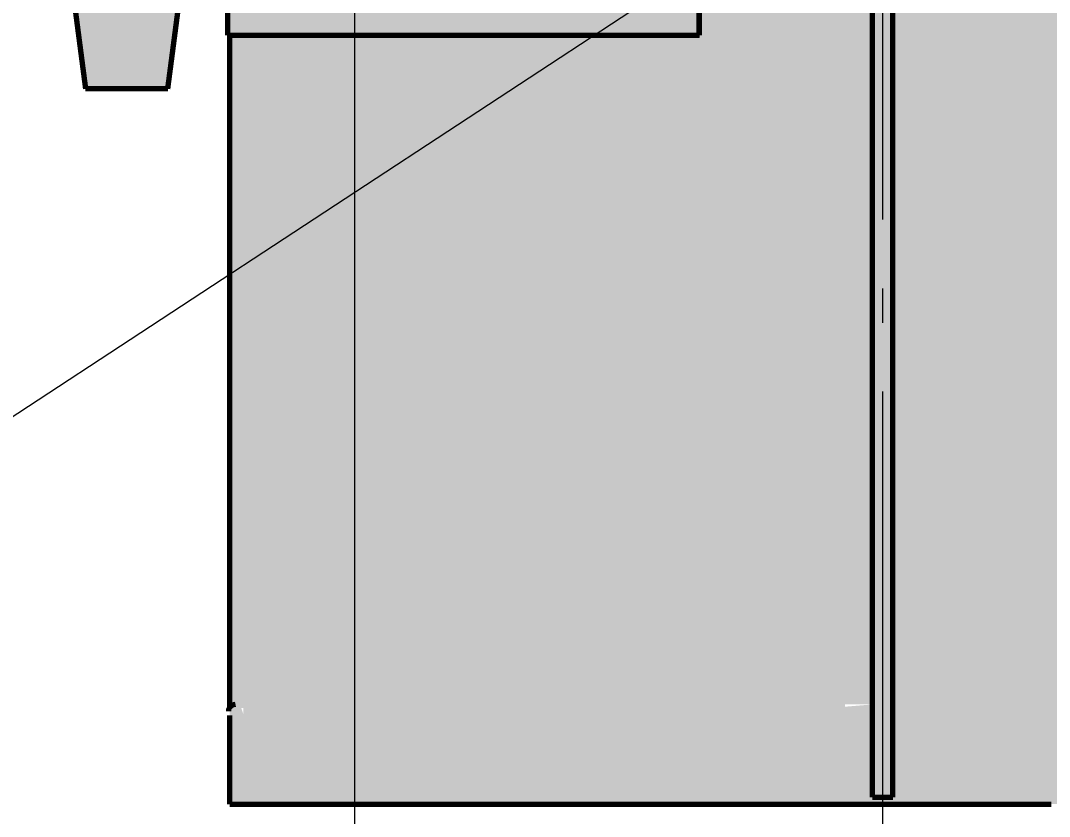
# Model space of a CAD drawing. Header units: millimetres. Extents: x 0 to 2208, y 0 to 420.
# Drawn here: x 1980.29 to 2010.22, y 228.64 to 251.79 of the extents above; entities that cross this region are included whole.
import ezdxf

# ---------------------------------------------------------------- set-up
doc = ezdxf.new("R2010")
doc.units = ezdxf.units.MM
doc.linetypes.add('IRAM-F-TRAZO-PUNTO', pattern=[20, 15, -2, 1, -2])
for name, color, linetype, lineweight in [('01-VISIBLE', 7, 'CONTINUOUS', 70), ('03-EJE', 1, 'IRAM-F-TRAZO-PUNTO', 18), ('04-COTA', 3, 'CONTINUOUS', 18), ('08-FINA', 5, 'CONTINUOUS', 18), ('13-GRAFICA', 30, 'CONTINUOUS', 18)]:
    doc.layers.add(name, color=color, linetype=linetype, lineweight=lineweight)
doc.styles.add('ISO3098', font='isocpeur.ttf')
doc.dimstyles.new('FLAMA-IRAM', dxfattribs={"dimtxt": 3.5, "dimasz": 3.5, "dimexe": 2, "dimexo": 1.5, "dimgap": 1, "dimtad": 1, "dimdec": 1, "dimtxsty": 'ISO3098', "dimblk": 'IRAM_FLECHA', "dimblk1": 'IRAM_FLECHA', "dimblk2": 'IRAM_FLECHA', "dimcen": 2.5, "dimclrd": 256, "dimclre": 256, "dimclrt": 256, "dimazin": 3, "dimtfac": 1, "dimtmove": 0, "dimatfit": 3, "dimlwd": 18, "dimlwe": 18})

# ---------------------------------------------------------------- blocks, each defined once
blk = doc.blocks.new('IRAM_FLECHA')
blk.add_solid([(0, 0), (-1, 0.125), (-1, -0.125)])

msp = doc.modelspace()

# ---------------------------------------------------------------- hatches: boundary and pattern name
at = {"layer": '13-GRAFICA', "true_color": 0x202020}
h = msp.add_hatch(color=7, dxfattribs=at)
h.dxf.hatch_style = 1
h.paths.add_polyline_path([(1984.673, 251.2), (1984.573, 249.8), (1982.173, 249.8), (1982.073, 250.9), (1981.973, 250.9), (1981.973, 251.7), (1981.873, 251.7), (1981.873, 252.5), (1981.773, 252.5), (1981.773, 253.2), (1981.673, 253.2), (1981.673, 254), (1981.573, 254), (1981.573, 254.8), (1981.473, 254.8), (1981.473, 255.5), (1981.373, 255.5), (1981.373, 256.3), (1981.273, 256.3), (1981.273, 257.1), (1981.173, 257.1), (1981.173, 266.8), (1985.573, 266.8), (1985.573, 259.3), (1985.273, 259.3), (1985.273, 255.2), (1985.173, 255.2), (1985.173, 254.4), (1985.073, 254.4), (1985.073, 253.6), (1984.973, 253.6), (1984.973, 252.8), (1984.873, 252.8), (1984.873, 252), (1984.773, 252), (1984.773, 251.2)])
at = {"layer": '13-GRAFICA', "true_color": 0xffffff}
h = msp.add_hatch(color=7, dxfattribs=at)
h.dxf.hatch_style = 1
h.paths.add_polyline_path([(1986.373, 255.6), (2000.073, 255.6), (2000.073, 251.4), (1986.373, 251.4)])
at = {"layer": '13-GRAFICA', "true_color": 0xc4c8ce}
h = msp.add_hatch(color=7, dxfattribs=at)
h.dxf.hatch_style = 1
h.paths.add_polyline_path([(2000.073, 251.4), (2000.073, 255.6), (2000.773, 255.6), (2000.773, 253.2), (2002.073, 253.2), (2002.073, 231.8), (2001.473, 231.8), (2001.473, 231.9), (1999.773, 231.9), (1999.773, 231.8), (1999.373, 231.8), (1999.373, 251.4)])
h = msp.add_hatch(color=7, dxfattribs=at)
h.dxf.hatch_style = 1
h.paths.add_polyline_path([(2009.973, 253.2), (2009.973, 255.6), (2010.673, 255.6), (2010.673, 253.8), (2011.373, 253.8), (2011.373, 231.8), (2010.773, 231.8), (2010.773, 231.9), (2008.873, 231.9), (2008.873, 231.8), (2008.373, 231.8), (2008.373, 253.2)])
h = msp.add_hatch(color=7, dxfattribs=at)
h.dxf.hatch_style = 1
h.paths.add_polyline_path([(2005.073, 253.2), (2005.073, 231.9), (2004.273, 231.9), (2004.273, 231.8), (2003.873, 231.8), (2003.873, 231.6), (2005.073, 231.5), (2005.073, 229.2), (2005.673, 229.2), (2005.673, 231.5), (2006.973, 231.6), (2006.973, 231.8), (2005.673, 231.9), (2005.673, 253.2), (2008.373, 253.2), (2008.373, 231.8), (2008.373, 231.6), (2008.373, 229), (2002.073, 229), (2002.073, 231.6), (2002.073, 231.8), (2002.073, 253.2)])
h = msp.add_hatch(color=7, dxfattribs=at)
h.dxf.hatch_style = 1
h.paths.add_polyline_path([(2006.973, 231.6), (2005.673, 231.5), (2005.673, 229.2), (2005.073, 229.2), (2005.073, 231.5), (2003.873, 231.6), (2003.873, 231.8), (2005.073, 231.9), (2005.073, 253.2), (2005.673, 253.2), (2005.673, 231.9), (2006.973, 231.8)])
h = msp.add_hatch(color=7, dxfattribs=at)
h.dxf.hatch_style = 1
h.paths.add_polyline_path([(1987.073, 251.4), (1987.073, 231.8), (1987.073, 231.6), (1987.073, 229), (1986.373, 229), (1986.373, 231.6), (1986.473, 231.6), (1986.473, 231.5), (1986.773, 231.6), (1986.773, 231.8), (1986.673, 231.8), (1986.673, 231.9), (1986.373, 231.8), (1986.373, 251.4)])
h = msp.add_hatch(color=7, dxfattribs=at)
h.dxf.hatch_style = 1
h.paths.add_polyline_path([(1988.073, 251.4), (1988.073, 231.8), (1987.873, 231.8), (1987.873, 231.9), (1987.273, 231.9), (1987.273, 231.8), (1987.073, 231.8), (1987.073, 251.4)])
h = msp.add_hatch(color=7, dxfattribs=at)
h.dxf.hatch_style = 1
h.paths.add_polyline_path([(1988.873, 251.4), (1988.873, 231.8), (1988.873, 231.6), (1988.873, 229), (1988.073, 229), (1988.073, 231.6), (1988.073, 231.8), (1988.073, 251.4)])
h = msp.add_hatch(color=7, dxfattribs=at)
h.dxf.hatch_style = 1
h.paths.add_polyline_path([(1990.473, 251.4), (1990.473, 231.8), (1990.073, 231.8), (1990.073, 231.9), (1989.073, 231.9), (1989.073, 231.8), (1988.873, 231.8), (1988.873, 251.4)])
h = msp.add_hatch(color=7, dxfattribs=at)
h.dxf.hatch_style = 1
h.paths.add_polyline_path([(1991.673, 251.4), (1991.673, 231.8), (1991.673, 231.6), (1991.673, 229), (1990.473, 229), (1990.473, 231.6), (1990.473, 231.8), (1990.473, 251.4)])
h = msp.add_hatch(color=7, dxfattribs=at)
h.dxf.hatch_style = 1
h.paths.add_polyline_path([(1993.773, 251.4), (1993.773, 231.8), (1993.173, 231.8), (1993.173, 231.9), (1991.973, 231.9), (1991.973, 231.8), (1991.673, 231.8), (1991.673, 251.4)])
h = msp.add_hatch(color=7, dxfattribs=at)
h.dxf.hatch_style = 1
h.paths.add_polyline_path([(1995.173, 251.4), (1995.173, 231.8), (1995.173, 231.6), (1995.173, 229), (1993.773, 229), (1993.773, 231.6), (1993.773, 231.8), (1993.773, 251.4)])
h = msp.add_hatch(color=7, dxfattribs=at)
h.dxf.hatch_style = 1
h.paths.add_polyline_path([(1997.673, 251.4), (1997.673, 231.8), (1997.073, 231.8), (1997.073, 231.9), (1995.573, 231.9), (1995.573, 231.8), (1995.173, 231.8), (1995.173, 251.4)])
h = msp.add_hatch(color=7, dxfattribs=at)
h.dxf.hatch_style = 1
h.paths.add_polyline_path([(1999.373, 251.4), (1999.373, 231.8), (1999.373, 231.6), (1999.373, 229), (1997.673, 229), (1997.673, 231.6), (1997.673, 231.8), (1997.673, 251.4)])
h = msp.add_hatch(color=7, dxfattribs=at)
h.dxf.hatch_style = 1
h.paths.add_polyline_path([(1986.473, 231.5), (1986.473, 231.6), (1986.373, 231.6), (1986.373, 231.8), (1986.473, 231.8), (1986.473, 231.9), (1986.673, 231.9), (1986.773, 231.6)])
h = msp.add_hatch(color=7, dxfattribs=at)
h.dxf.hatch_style = 1
h.paths.add_polyline_path([(1987.873, 231.8), (1988.073, 231.8), (1988.073, 231.6), (1987.873, 231.6), (1987.873, 231.5), (1987.273, 231.5), (1987.273, 231.6), (1987.073, 231.6), (1987.073, 231.8), (1987.273, 231.8), (1987.273, 231.9), (1987.873, 231.9)])
h = msp.add_hatch(color=7, dxfattribs=at)
h.dxf.hatch_style = 1
h.paths.add_polyline_path([(1990.073, 231.8), (1990.473, 231.8), (1990.473, 231.6), (1990.073, 231.6), (1990.073, 231.5), (1989.073, 231.5), (1989.073, 231.6), (1988.873, 231.6), (1988.873, 231.8), (1989.073, 231.8), (1989.073, 231.9), (1990.073, 231.9)])
h = msp.add_hatch(color=7, dxfattribs=at)
h.dxf.hatch_style = 1
h.paths.add_polyline_path([(1993.173, 231.8), (1993.773, 231.8), (1993.773, 231.6), (1991.973, 231.5), (1991.973, 231.6), (1991.673, 231.6), (1991.673, 231.8), (1991.973, 231.8), (1991.973, 231.9), (1993.173, 231.9)])
h = msp.add_hatch(color=7, dxfattribs=at)
h.dxf.hatch_style = 1
h.paths.add_polyline_path([(1997.073, 231.8), (1997.673, 231.8), (1997.673, 231.6), (1997.073, 231.6), (1997.073, 231.5), (1995.573, 231.5), (1995.573, 231.6), (1995.173, 231.6), (1995.173, 231.8), (1995.573, 231.8), (1995.573, 231.9), (1997.073, 231.9)])
h = msp.add_hatch(color=7, dxfattribs=at)
h.dxf.hatch_style = 1
h.paths.add_polyline_path([(2002.073, 231.8), (2002.073, 231.6), (2001.473, 231.6), (2001.473, 231.5), (1999.773, 231.5), (1999.773, 231.6), (1999.373, 231.6), (1999.373, 231.8), (1999.773, 231.8), (1999.773, 231.9), (2001.473, 231.9), (2001.473, 231.8)])
h = msp.add_hatch(color=7, dxfattribs=at)
h.dxf.hatch_style = 1
h.paths.add_polyline_path([(2010.773, 231.8), (2011.373, 231.8), (2011.373, 231.6), (2010.773, 231.6), (2010.773, 231.5), (2008.873, 231.5), (2008.873, 231.6), (2008.373, 231.6), (2008.373, 231.8), (2008.873, 231.8), (2008.873, 231.9), (2010.773, 231.9)])
h = msp.add_hatch(color=7, dxfattribs=at)
h.dxf.hatch_style = 1
h.paths.add_polyline_path([(1987.073, 229), (1987.073, 231.6), (1987.273, 231.6), (1987.273, 231.5), (1987.873, 231.5), (1987.873, 231.6), (1988.073, 231.6), (1988.073, 229)])
h = msp.add_hatch(color=7, dxfattribs=at)
h.dxf.hatch_style = 1
h.paths.add_polyline_path([(1988.873, 229), (1988.873, 231.6), (1989.073, 231.6), (1989.073, 231.5), (1990.073, 231.5), (1990.073, 231.6), (1990.473, 231.6), (1990.473, 229)])
h = msp.add_hatch(color=7, dxfattribs=at)
h.dxf.hatch_style = 1
h.paths.add_polyline_path([(1991.673, 229), (1991.673, 231.6), (1991.973, 231.6), (1991.973, 231.5), (1993.773, 231.6), (1993.773, 229)])
h = msp.add_hatch(color=7, dxfattribs=at)
h.dxf.hatch_style = 1
h.paths.add_polyline_path([(1995.173, 229), (1995.173, 231.6), (1995.573, 231.6), (1995.573, 231.5), (1997.073, 231.5), (1997.073, 231.6), (1997.673, 231.6), (1997.673, 229)])
h = msp.add_hatch(color=7, dxfattribs=at)
h.dxf.hatch_style = 1
h.paths.add_polyline_path([(1999.373, 229), (1999.373, 231.6), (1999.773, 231.6), (1999.773, 231.5), (2001.473, 231.5), (2001.473, 231.6), (2002.073, 231.6), (2002.073, 229)])
h = msp.add_hatch(color=7, dxfattribs=at)
h.dxf.hatch_style = 1
h.paths.add_polyline_path([(2008.373, 229), (2008.373, 231.6), (2008.873, 231.6), (2008.873, 231.5), (2010.773, 231.5), (2010.773, 231.6), (2011.373, 231.6), (2011.373, 229)])

# ---------------------------------------------------------------- linework, layer by layer
at = {"layer": '01-VISIBLE'}
for p, q in [((1981.173, 257.45), (1982.173, 249.8)), ((1984.573, 249.8), (1985.338, 255.65)), ((1986.313, 251.367), (1986.313, 255.65)), ((2000.029, 251.367), (2000.029, 255.65)), ((2000.045, 251.367), (2000.045, 255.65)), ((2005.073, 229.2), (2005.073, 253.167)), ((2005.673, 229.2), (2005.673, 253.167)), ((1986.373, 231.82), (1986.373, 251.367)), ((2000.045, 251.367), (2000.029, 251.367)), ((1986.373, 229), (1986.373, 231.58)), ((2005.073, 229.2), (2005.673, 229.2))]:
    msp.add_line(p, q, dxfattribs=at)
for points in [[(1986.313, 251.367), (1986.413, 251.367), (1986.513, 251.367), (1986.613, 251.367), (1986.713, 251.367), (1986.814, 251.367), (1986.914, 251.367), (1987.014, 251.367), (1987.114, 251.367), (1987.214, 251.367), (1987.314, 251.367), (1987.414, 251.367), (1987.514, 251.367), (1987.614, 251.367), (1987.715, 251.367), (1987.815, 251.367), (1987.915, 251.367), (1988.015, 251.367), (1988.115, 251.367), (1988.215, 251.367), (1988.315, 251.367), (1988.415, 251.367), (1988.516, 251.367), (1988.616, 251.367), (1988.716, 251.367), (1988.816, 251.367), (1988.916, 251.367), (1989.016, 251.367), (1989.116, 251.367), (1989.216, 251.367), (1989.316, 251.367), (1989.417, 251.367), (1989.517, 251.367), (1989.617, 251.367), (1989.717, 251.367), (1989.817, 251.367), (1989.917, 251.367), (1990.017, 251.367), (1990.117, 251.367), (1990.217, 251.367), (1990.318, 251.367), (1990.418, 251.367), (1990.518, 251.367), (1990.618, 251.367), (1990.718, 251.367), (1990.818, 251.367), (1990.918, 251.367), (1991.018, 251.367), (1991.118, 251.367), (1991.219, 251.367), (1991.319, 251.367), (1991.419, 251.367), (1991.519, 251.367), (1991.619, 251.367), (1991.719, 251.367), (1991.819, 251.367), (1991.919, 251.367), (1992.019, 251.367), (1992.12, 251.367), (1992.22, 251.367), (1992.32, 251.367), (1992.42, 251.367), (1992.52, 251.367), (1992.62, 251.367), (1992.72, 251.367), (1992.82, 251.367), (1992.921, 251.367), (1993.021, 251.367), (1993.121, 251.367), (1993.221, 251.367), (1993.321, 251.367), (1993.421, 251.367), (1993.521, 251.367), (1993.621, 251.367), (1993.721, 251.367), (1993.822, 251.367), (1993.922, 251.367), (1994.022, 251.367), (1994.122, 251.367), (1994.222, 251.367), (1994.322, 251.367), (1994.422, 251.367), (1994.522, 251.367), (1994.622, 251.367), (1994.723, 251.367), (1994.823, 251.367), (1994.923, 251.367), (1995.023, 251.367), (1995.123, 251.367), (1995.223, 251.367), (1995.323, 251.367), (1995.423, 251.367), (1995.523, 251.367), (1995.624, 251.367), (1995.724, 251.367), (1995.824, 251.367), (1995.924, 251.367), (1996.024, 251.367), (1996.124, 251.367), (1996.224, 251.367), (1996.324, 251.367), (1996.424, 251.367), (1996.525, 251.367), (1996.625, 251.367), (1996.725, 251.367), (1996.825, 251.367), (1996.925, 251.367), (1997.025, 251.367), (1997.125, 251.367), (1997.225, 251.367), (1997.326, 251.367), (1997.426, 251.367), (1997.526, 251.367), (1997.626, 251.367), (1997.726, 251.367), (1997.826, 251.367), (1997.926, 251.367), (1998.026, 251.367), (1998.126, 251.367), (1998.227, 251.367), (1998.327, 251.367), (1998.427, 251.367), (1998.527, 251.367), (1998.627, 251.367), (1998.727, 251.367), (1998.827, 251.367), (1998.927, 251.367), (1999.027, 251.367), (1999.128, 251.367), (1999.228, 251.367), (1999.328, 251.367), (1999.428, 251.367), (1999.528, 251.367), (1999.628, 251.367), (1999.728, 251.367), (1999.828, 251.367), (1999.928, 251.367), (2000.029, 251.367)], [(1984.573, 249.8), (1984.473, 249.8), (1984.373, 249.8), (1984.273, 249.8), (1984.173, 249.8), (1984.073, 249.8), (1983.973, 249.8), (1983.873, 249.8), (1983.773, 249.8), (1983.673, 249.8), (1983.573, 249.8), (1983.473, 249.8), (1983.373, 249.8), (1983.273, 249.8), (1983.173, 249.8), (1983.073, 249.8), (1982.973, 249.8), (1982.873, 249.8), (1982.773, 249.8), (1982.673, 249.8), (1982.573, 249.8), (1982.473, 249.8), (1982.373, 249.8), (1982.273, 249.8), (1982.173, 249.8)], [(1986.533, 231.9), (1986.481, 231.893), (1986.433, 231.873), (1986.392, 231.841), (1986.36, 231.8), (1986.34, 231.752), (1986.333, 231.7)], [(1986.373, 229), (1986.473, 229), (1986.573, 229), (1986.673, 229), (1986.773, 229), (1986.873, 229), (1986.973, 229), (1987.073, 229), (1987.173, 229), (1987.273, 229), (1987.373, 229), (1987.473, 229), (1987.573, 229), (1987.673, 229), (1987.773, 229), (1987.873, 229), (1987.973, 229), (1988.073, 229), (1988.173, 229), (1988.273, 229), (1988.373, 229), (1988.473, 229), (1988.573, 229), (1988.673, 229), (1988.773, 229), (1988.873, 229), (1988.973, 229), (1989.073, 229), (1989.173, 229), (1989.273, 229), (1989.373, 229), (1989.473, 229), (1989.573, 229), (1989.673, 229), (1989.773, 229), (1989.873, 229), (1989.973, 229), (1990.073, 229), (1990.173, 229), (1990.273, 229), (1990.373, 229), (1990.473, 229), (1990.573, 229), (1990.673, 229), (1990.773, 229), (1990.873, 229), (1990.973, 229), (1991.073, 229), (1991.173, 229), (1991.273, 229), (1991.373, 229), (1991.473, 229), (1991.573, 229), (1991.673, 229), (1991.773, 229), (1991.873, 229), (1991.973, 229), (1992.073, 229), (1992.173, 229), (1992.273, 229), (1992.373, 229), (1992.473, 229), (1992.573, 229), (1992.673, 229), (1992.773, 229), (1992.873, 229), (1992.973, 229), (1993.073, 229), (1993.173, 229), (1993.273, 229), (1993.373, 229), (1993.473, 229), (1993.573, 229), (1993.673, 229), (1993.773, 229), (1993.873, 229), (1993.973, 229), (1994.073, 229), (1994.173, 229), (1994.273, 229), (1994.373, 229), (1994.473, 229), (1994.573, 229), (1994.673, 229), (1994.773, 229), (1994.873, 229), (1994.973, 229), (1995.073, 229), (1995.173, 229), (1995.273, 229), (1995.373, 229), (1995.473, 229), (1995.573, 229), (1995.673, 229), (1995.773, 229), (1995.873, 229), (1995.973, 229), (1996.073, 229), (1996.173, 229), (1996.273, 229), (1996.373, 229), (1996.473, 229), (1996.573, 229), (1996.673, 229), (1996.773, 229), (1996.873, 229), (1996.973, 229), (1997.073, 229), (1997.173, 229), (1997.273, 229), (1997.373, 229), (1997.473, 229), (1997.573, 229), (1997.673, 229), (1997.773, 229), (1997.873, 229), (1997.973, 229), (1998.073, 229), (1998.173, 229), (1998.273, 229), (1998.373, 229), (1998.473, 229), (1998.573, 229), (1998.673, 229), (1998.773, 229), (1998.873, 229), (1998.973, 229), (1999.073, 229), (1999.173, 229), (1999.273, 229), (1999.373, 229), (1999.473, 229), (1999.573, 229), (1999.673, 229), (1999.773, 229), (1999.873, 229), (1999.973, 229), (2000.073, 229), (2000.173, 229), (2000.273, 229), (2000.373, 229), (2000.473, 229), (2000.573, 229), (2000.673, 229), (2000.773, 229), (2000.873, 229), (2000.973, 229), (2001.073, 229), (2001.173, 229), (2001.273, 229), (2001.373, 229), (2001.473, 229), (2001.573, 229), (2001.673, 229), (2001.773, 229), (2001.873, 229), (2001.973, 229), (2002.073, 229), (2002.173, 229), (2002.273, 229), (2002.373, 229), (2002.473, 229), (2002.573, 229), (2002.673, 229), (2002.773, 229), (2002.873, 229), (2002.973, 229), (2003.073, 229), (2003.173, 229), (2003.273, 229), (2003.373, 229), (2003.473, 229), (2003.573, 229), (2003.673, 229), (2003.773, 229), (2003.873, 229), (2003.973, 229), (2004.073, 229), (2004.173, 229), (2004.273, 229), (2004.373, 229), (2004.473, 229), (2004.573, 229), (2004.673, 229), (2004.773, 229), (2004.873, 229), (2004.973, 229), (2005.073, 229), (2005.173, 229), (2005.273, 229), (2005.373, 229), (2005.473, 229), (2005.573, 229), (2005.673, 229), (2005.773, 229), (2005.873, 229), (2005.973, 229), (2006.073, 229), (2006.173, 229), (2006.273, 229), (2006.373, 229), (2006.473, 229), (2006.573, 229), (2006.673, 229), (2006.773, 229), (2006.873, 229), (2006.973, 229), (2007.073, 229), (2007.173, 229), (2007.273, 229), (2007.373, 229), (2007.473, 229), (2007.573, 229), (2007.673, 229), (2007.773, 229), (2007.873, 229), (2007.973, 229), (2008.073, 229), (2008.173, 229), (2008.273, 229), (2008.373, 229), (2008.473, 229), (2008.573, 229), (2008.673, 229), (2008.773, 229), (2008.873, 229), (2008.973, 229), (2009.073, 229), (2009.173, 229), (2009.273, 229), (2009.373, 229), (2009.473, 229), (2009.573, 229), (2009.673, 229), (2009.773, 229), (2009.873, 229), (2009.973, 229), (2010.073, 229), (2010.173, 229), (2010.273, 229)]]:
    msp.add_lwpolyline(points, dxfattribs=at)
at = {"layer": '03-EJE'}
msp.add_line((2005.373, 226), (2005.373, 304.233), dxfattribs=at)
at = {"layer": '08-FINA'}
msp.add_line((2005.373, 256.867), (1972.373, 235.223), dxfattribs=at)

# ---------------------------------------------------------------- dimensions: what is measured, and where the dimension line sits
at = {"layer": '04-COTA'}
msp.add_linear_dim(base=(1990.002, 221), p1=(1990.002, 262.967), p2=(2020.744, 262.967), dimstyle='FLAMA-IRAM', override={"dimlfac": 5}, dxfattribs=at).render()

doc.saveas('drawing.dxf')
